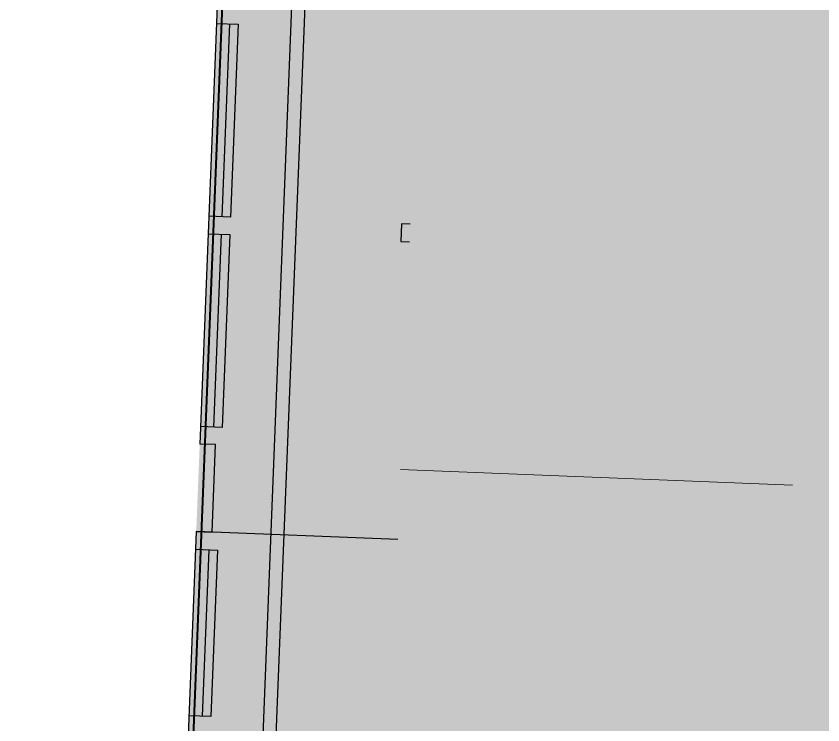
# Model space of a CAD drawing. Header units: millimetres. Extents: x 0 to 581027, y 0 to 6627194.
# Drawn here: x 580572.63 to 580581.83, y 6626079.43 to 6626087.51 of the extents above; entities that cross this region are included whole.
import ezdxf

# ---------------------------------------------------------------- set-up
doc = ezdxf.new("R2010")
doc.units = ezdxf.units.MM
doc.linetypes.add('CENTERX2', pattern=[20.32, 12.7, -2.54, 2.54, -2.54])
doc.linetypes.add('CONTINOUS', pattern=[0])
for name, color, linetype, lineweight in [('ГР_Верх_строение', 250, 'CONTINOUS', 30), ('ГР_Оси ПБ', 181, 'CENTERX2', 13), ('Этап 2.1 рабочая прорезь', 201, 'Continuous', 40)]:
    doc.layers.add(name, color=color, linetype=linetype, lineweight=lineweight)
doc.layers.add('Этап 3.2 нижняя бровка', color=7, linetype='Continuous')

msp = doc.modelspace()

# ---------------------------------------------------------------- hatches: boundary and pattern name
at = {"lineweight": 9, "ltscale": 100, "true_color": 0xfff0c2}
h = msp.add_hatch(color=254, dxfattribs=at)
h.dxf.hatch_style = 2
h.paths.add_polyline_path([(580727.5884, 6626742.5584), (580717.1663, 6626733.127), (580710.8074, 6626723.1768), (580709.3597, 6626717.1837), (580707.2917, 6626709.5374), (580703.776, 6626704.7842), (580699.2263, 6626701.2711), (580690.1551, 6626697.3313), (580636.0796, 6626696.7677), (580599.1345, 6626698.4507), (580373.73, 6626846.9172), (580363.8291, 6626831.8854), (580598.3057, 6626677.4446), (580585.9168, 6626364.3078), (580584.9758, 6626341.6251), (580585.1556, 6626341.618), (580585.1161, 6626340.6188), (580584.9362, 6626340.6259), (580583.837, 6626312.8476), (580581.5594, 6626255.2927), (580581.7393, 6626255.2856), (580581.6997, 6626254.2863), (580581.5199, 6626254.2935), (580580.4206, 6626226.5152), (580580.6005, 6626226.5081), (580580.5609, 6626225.5089), (580580.3811, 6626225.516), (580579.2818, 6626197.7377), (580579.4618, 6626197.7306), (580579.4222, 6626196.7314), (580579.2423, 6626196.7385), (580578.143, 6626168.9602), (580578.3233, 6626168.9531), (580578.2837, 6626167.9539), (580578.1035, 6626167.961), (580577.0042, 6626140.1828), (580577.1841, 6626140.1757), (580577.1445, 6626139.1764), (580576.9647, 6626139.1836), (580572.4491, 6626025.0729), (580572.6289, 6626025.0657), (580572.5909, 6626024.0624), (580572.4094, 6626024.0693), (580570.6144, 6625978.7092), (580570.7942, 6625978.702), (580570.7547, 6625977.703), (580570.5748, 6625977.7101), (580569.4756, 6625949.9317), (580569.6554, 6625949.9246), (580569.6159, 6625948.9254), (580596.119, 6625947.9855), (580599.5133, 6626023.8017), (580601.7909, 6626081.3567), (580608.6236, 6626254.0215), (580612.7459, 6626363.4892), (580606.7229, 6626363.8148), (580606.699, 6626383.683), (580618.3258, 6626677.5557), (580635.7285, 6626676.763), (580690.3636, 6626677.3324), (580698.1224, 6626678.9868), (580709.4784, 6626683.9188), (580718.2013, 6626690.6545), (580725.6135, 6626700.6757), (580728.7369, 6626712.224), (580729.4623, 6626715.2272), (580732.5746, 6626720.0971), (580741.0082, 6626727.729), (580744.8523, 6626732.5972), (580727.8242, 6626742.8692)])

# ---------------------------------------------------------------- linework, layer by layer
at = {"layer": 'ГР_Верх_строение', "ltscale": 10}
for p, q in [((580575.8259, 6626110.4061, 0), (580574.7267, 6626082.6278, 0)), ((580576.0425, 6626094.385, 0), (580575.0935, 6626070.4038, 0)), ((580576.1923, 6626094.3791, 0), (580575.2434, 6626070.3978, 0)), ((580575.0663, 6626087.4181, 0), (580574.9793, 6626085.2199, 0)), ((580574.9714, 6626085.02, 0), (580574.8844, 6626082.8217, 0)), ((580574.6871, 6626081.6286), (580573.5879, 6626053.8503, 0)), ((580576.9853, 6626081.5377, 0), (580574.6871, 6626081.6286, 0)), ((580574.8291, 6626081.4228, 0), (580574.7539, 6626079.5243, 0))]:
    msp.add_line(p, q, dxfattribs=at)
at = {"layer": 'ГР_Верх_строение', "ltscale": 10, "elevation": 0, "flags": 128}
for points in [[(580574.9164, 6626087.4241), (580575.1663, 6626087.4142), (580575.0793, 6626085.2159), (580574.8295, 6626085.2258)], [(580574.8215, 6626085.0259), (580575.0714, 6626085.0161), (580574.9844, 6626082.8178), (580574.7346, 6626082.8277)], [(580574.6792, 6626081.4288), (580574.929, 6626081.4189), (580574.8539, 6626079.5204), (580574.6041, 6626079.5302)]]:
    msp.add_lwpolyline(points, dxfattribs=at)
at = {"layer": 'ГР_Верх_строение', "ltscale": 10, "elevation": 0}
for points in [[(580577.1277, 6626085.1348), (580577.0277, 6626085.1388), (580577.0198, 6626084.939), (580577.1195, 6626084.935)], [(580574.6871, 6626081.6286), (580574.867, 6626081.6215), (580574.9065, 6626082.6207), (580574.7267, 6626082.6278)]]:
    msp.add_lwpolyline(points, dxfattribs=at)
at = {"layer": 'ГР_Оси ПБ'}
msp.add_line((580601.7909, 6626081.3567, 0), (580577.0169, 6626082.337, 0), dxfattribs=at)
at = {"layer": 'Этап 2.1 рабочая прорезь', "color": 5}
msp.add_lwpolyline([(580127.54, 6626105.31), (580147.97, 6626101.37), (580153.93, 6626100.21), (580196.62, 6626091.98), (580241.29, 6626083.36), (580283.98, 6626075.12), (580321.71, 6626067.85), (580383.26, 6626055.97), (580443.13, 6626052.05), (580509.48, 6626060.47), (580533.61, 6626063.54), (580574.2387, 6626068.6984), (580576.58, 6626127.97)], dxfattribs=at)
at = {"layer": 'Этап 3.2 нижняя бровка', "color": 1, "lineweight": 30}
msp.add_lwpolyline([(580576.58, 6626127.97), (580534.6, 6626089.19), (580127.29, 6626105.37), (580109.71, 6625996.05), (580570.65, 6625977.85), (580576.58, 6626127.97)], dxfattribs=at)

doc.saveas('drawing.dxf')
